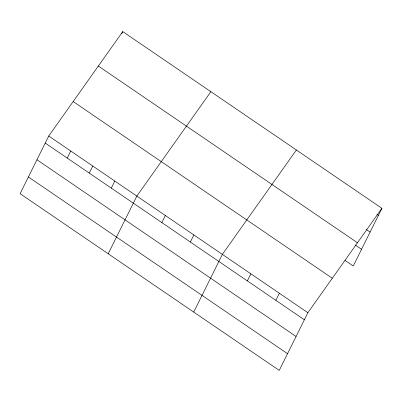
<?xml version="1.0" encoding="UTF-8"?>
<svg xmlns="http://www.w3.org/2000/svg" width="402" height="402" viewBox="0 0 402 402"><rect width="100%" height="100%" fill="white"/><g stroke="black" fill="none" stroke-linecap="round" stroke-linejoin="round"><path stroke-width="0.6" d="M48.737 135.997L20.1 193.689L279.239 370.393L307.877 312.701L381.9 208.311L122.761 31.607L48.737 135.997L307.877 312.701M121.68 33.783L122.761 31.607M67.255 158.087L70.767 151.016M89.284 173.106L92.792 166.036M111.309 188.126L114.816 181.056M108.208 253.768L136.846 196.075L210.869 91.686M161.84 222.582L165.353 215.512M190.347 242.019L193.854 234.949M193.724 312.078L222.361 254.386L296.385 150.001M247.356 280.892L250.863 273.827M275.862 300.334L279.37 293.264M381.9 208.311L353.263 266.003L344.971 260.35M376.835 214.321L378.393 215.382M366.468 229.617L370.096 232.09M98.334 66.054L357.473 242.763M355.333 245.059L361.554 249.3M73.164 101.545L332.303 278.254M45.23 143.067L304.364 319.771M36.939 159.77L296.073 336.474M28.391 176.98L287.531 353.685"/></g></svg>
